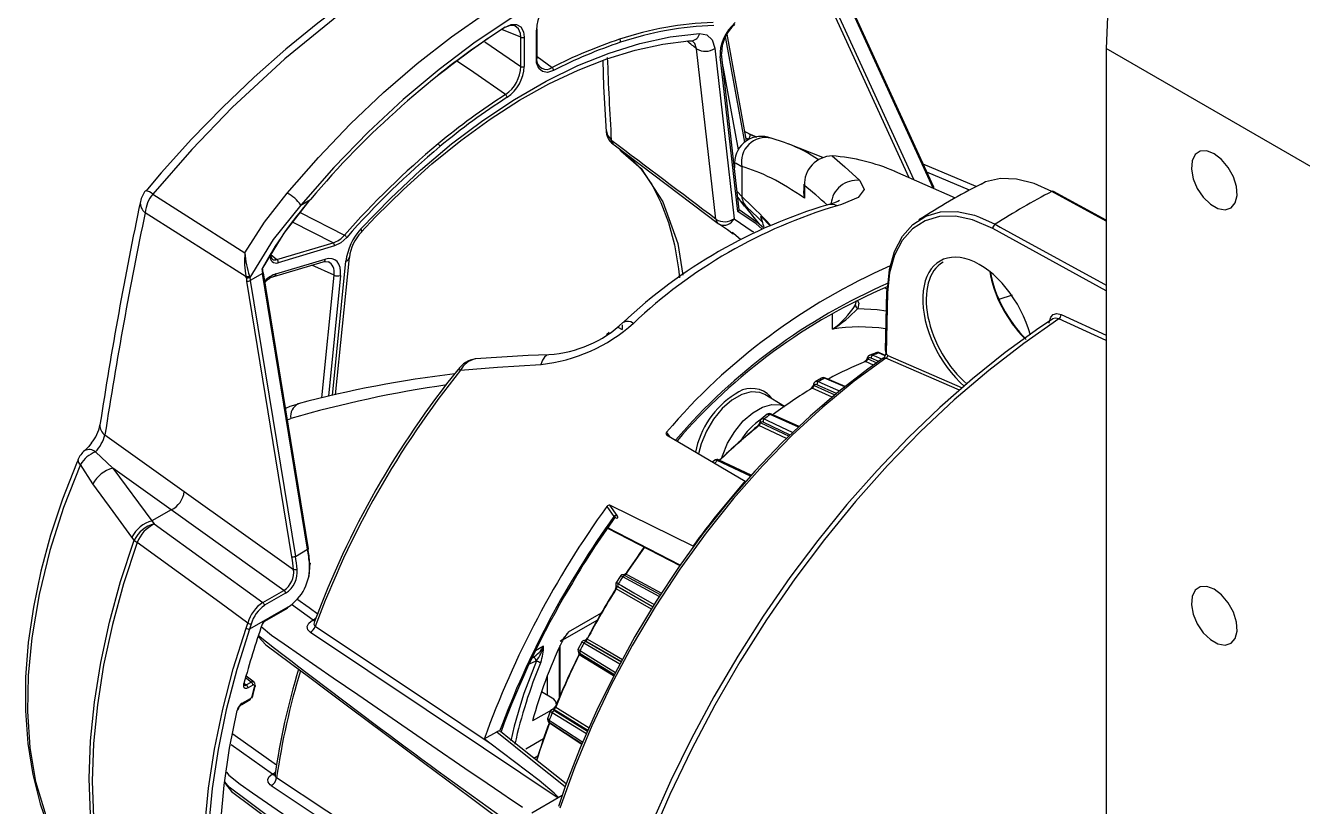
# Model space of a CAD drawing. Extents: x 6 to 134, y 1 to 99.
# Drawn here: x 10.22 to 15.44, y 83.15 to 86.35 of the extents above; entities that cross this region are included whole.
import ezdxf

# ---------------------------------------------------------------- set-up
doc = ezdxf.new("R2010")
doc.units = 0
doc.header["$MEASUREMENT"] = 0
doc.layers.add('OBJECT', color=7, linetype='CONTINUOUS')

msp = doc.modelspace()

# ---------------------------------------------------------------- linework, layer by layer
at = {"layer": 'OBJECT'}
for p, q in [((13.9311, 85.6875), (13.4833, 86.6643)), ((13.8304, 85.7258), (13.4178, 86.6256)), ((13.4305, 86.6305), (13.849, 85.7176)), ((13.9285, 85.6827), (13.4807, 86.6595)), ((12.2411, 86.3012), (12.1642, 86.3329)), ((12.1772, 86.3411), (12.1772, 86.3424)), ((12.2411, 86.1815), (12.2411, 86.3012)), ((12.2551, 86.3013), (12.2551, 86.1816)), ((12.3049, 86.2103), (12.3049, 86.33)), ((12.3078, 86.2144), (12.3078, 86.3341)), ((13.1575, 85.8712), (13.0788, 86.3037)), ((13.1642, 85.8766), (13.0847, 86.3132)), ((12.0942, 86.2828), (12.2411, 86.1815)), ((13.0392, 85.5563), (12.9603, 86.2535)), ((13.0347, 86.2557), (13.1137, 85.5585)), ((15.5196, 85.7442), (14.6357, 86.2545)), ((14.6357, 86.2545), (14.6357, 79.3869)), ((12.3078, 86.2224), (12.3691, 86.1766)), ((13.1285, 85.5879), (13.0566, 86.2225)), ((13.1345, 85.5952), (13.0623, 86.2329)), ((13.0682, 86.1812), (13.1303, 85.8398)), ((12.6113, 85.8793), (12.6133, 85.8777)), ((13.1707, 85.8844), (13.1621, 85.8884)), ((13.1805, 85.9034), (13.2044, 85.8917)), ((13.2068, 85.892), (13.1806, 85.9034)), ((12.6464, 85.8396), (12.6507, 85.8358)), ((12.6482, 85.8407), (12.6737, 85.8216)), ((13.4761, 85.8092), (13.335, 85.8645)), ((13.114, 85.7753), (13.1151, 85.7748)), ((13.1151, 85.7876), (13.1151, 85.7672)), ((14.1043, 85.6895), (13.8877, 85.7822)), ((13.1452, 85.7713), (13.1452, 85.6487)), ((14.0193, 85.6422), (13.7719, 85.7517)), ((14.0763, 85.675), (13.9028, 85.7491)), ((13.126, 85.6701), (13.1452, 85.6487)), ((13.3985, 85.6793), (13.3995, 85.6789)), ((13.3995, 85.7001), (13.3995, 85.6688)), ((13.4013, 85.6942), (13.4013, 85.6427)), ((13.9282, 85.6825), (13.9285, 85.6827)), ((14.6357, 85.5487), (14.4136, 85.6698)), ((14.6357, 85.553), (14.4205, 85.6703)), ((11.3415, 85.6143), (11.3803, 85.6367)), ((11.1172, 85.3211), (10.7047, 85.583)), ((11.3386, 85.5836), (11.5196, 85.4909)), ((13.1674, 85.5992), (13.1688, 85.6003)), ((13.2189, 85.5352), (13.1674, 85.5992)), ((11.4735, 85.4595), (11.3068, 85.5441)), ((13.0502, 85.5377), (13.0535, 85.5355)), ((14.6357, 85.2629), (14.1715, 85.5179)), ((11.2436, 85.3909), (11.4735, 85.4595)), ((13.1107, 85.4974), (13.1052, 85.5016)), ((11.2191, 85.4122), (11.2436, 85.3909)), ((11.4787, 85.4467), (11.2488, 85.3781)), ((11.2308, 85.3214), (11.4331, 85.3817)), ((11.2393, 85.3324), (11.4415, 85.3927)), ((11.4771, 85.327), (11.3857, 85.3676)), ((11.4703, 84.8354), (11.5253, 85.3843)), ((11.4834, 84.8381), (11.5397, 85.3997)), ((11.5397, 85.3997), (11.5397, 85.4002)), ((11.1179, 85.3165), (11.1172, 85.3211)), ((11.3046, 84.1743), (11.12, 85.3031)), ((11.1311, 85.3232), (11.1324, 85.3182)), ((11.1846, 85.334), (11.1344, 85.305)), ((11.1344, 85.305), (11.3189, 84.1762)), ((11.3692, 84.2053), (11.1846, 85.334)), ((11.3725, 84.2075), (11.188, 85.3362)), ((11.4268, 84.8253), (11.4771, 85.327)), ((11.5035, 85.3259), (11.454, 84.832)), ((13.7413, 85.2671), (13.73, 85.2761)), ((13.7369, 85.2611), (13.7315, 85.0209)), ((13.7412, 85.255), (13.7357, 85.0078)), ((13.6105, 85.2053), (13.6145, 85.2231)), ((14.2515, 85.2452), (14.1971, 85.2272)), ((13.5156, 85.1059), (13.5156, 85.171)), ((14.6357, 85.0601), (14.4424, 85.148)), ((14.4511, 85.1662), (14.6357, 85.0815)), ((12.5922, 85.085), (12.6032, 85.094)), ((12.6385, 85.1149), (12.6562, 85.1047)), ((12.6562, 85.1246), (12.6562, 85.1047)), ((13.6943, 85.0097), (13.6686, 85.0001)), ((13.7321, 84.9976), (13.7048, 85.0088)), ((13.7327, 84.9988), (13.7082, 85.0088)), ((13.7426, 84.998), (14.0463, 84.8661)), ((13.6843, 84.9595), (13.6513, 84.9735)), ((13.6614, 84.9842), (13.6975, 84.9689)), ((13.7056, 84.9745), (13.6738, 84.988)), ((14.0352, 84.8564), (13.7341, 84.9872)), ((13.4715, 84.9063), (13.4455, 84.8913)), ((13.5663, 84.8701), (13.4829, 84.9055)), ((13.5684, 84.8718), (13.4876, 84.9061)), ((13.3196, 84.7903), (13.2397, 84.8388)), ((13.5145, 84.8278), (13.4329, 84.8643)), ((13.4417, 84.8758), (13.5263, 84.838)), ((13.5324, 84.8432), (13.4527, 84.8789)), ((11.2863, 84.7346), (11.3, 84.7404)), ((13.2494, 84.7582), (13.2239, 84.7383)), ((13.377, 84.7053), (13.2607, 84.7572)), ((13.3799, 84.708), (13.2668, 84.7585)), ((12.8504, 84.6667), (12.8376, 84.6848)), ((13.3275, 84.6582), (13.2152, 84.7115)), ((13.2227, 84.7234), (13.3384, 84.6686)), ((13.343, 84.6729), (13.2322, 84.7255)), ((10.54, 84.6736), (10.8646, 84.4419)), ((12.8378, 84.6741), (13.1596, 84.4848)), ((10.5015, 84.6041), (10.5717, 84.5371)), ((10.4907, 84.4731), (10.4396, 84.5521)), ((10.5717, 84.5371), (10.7324, 84.3213)), ((10.8106, 84.3665), (10.5717, 84.5371)), ((13.0343, 84.5702), (13.0269, 84.5629)), ((13.1806, 84.5041), (13.0448, 84.5683)), ((13.1841, 84.5082), (13.0523, 84.5705)), ((10.8646, 84.4419), (11.3113, 84.1229)), ((10.8106, 84.3665), (10.7324, 84.3213)), ((11.2721, 84.037), (10.8106, 84.3665)), ((12.5932, 84.3808), (12.6222, 84.3396)), ((12.9458, 84.2188), (12.6056, 84.3853)), ((12.6352, 84.3432), (12.6056, 84.3853)), ((10.7324, 84.3213), (10.7417, 84.309)), ((10.7417, 84.309), (11.1857, 83.9871)), ((12.5964, 84.2924), (12.8923, 84.1394)), ((12.893, 84.1405), (12.5971, 84.2934)), ((10.6596, 84.2421), (10.6504, 84.2545)), ((11.3189, 84.1762), (11.3692, 84.2053)), ((12.6497, 84.0978), (12.63, 84.0673)), ((12.6341, 84.0544), (12.781, 83.9695)), ((12.7814, 83.97), (12.6397, 84.0519)), ((12.8078, 84.0121), (12.6581, 84.0928)), ((12.8127, 84.0195), (12.6681, 84.0974)), ((11.1857, 83.9871), (11.2721, 84.037)), ((11.2792, 84.0258), (11.1928, 83.976)), ((12.7755, 83.9603), (12.6317, 84.0435)), ((11.2878, 83.9685), (11.1316, 83.8784)), ((11.194, 83.9109), (11.2804, 83.9607)), ((11.1961, 83.9154), (11.2825, 83.9653)), ((11.3027, 83.9811), (11.3913, 83.9166)), ((12.436, 83.8676), (12.5707, 83.9454)), ((11.1174, 83.8829), (11.1242, 83.9036)), ((11.1384, 83.8993), (11.1316, 83.8784)), ((11.3913, 83.9166), (11.3892, 83.9154)), ((11.3966, 83.9094), (11.3965, 83.9082)), ((12.4134, 83.8343), (12.5534, 83.9151)), ((12.3346, 83.8091), (12.3015, 83.7899)), ((12.3982, 83.8036), (12.3982, 83.5978)), ((12.4026, 83.6082), (12.4026, 83.8131)), ((12.4916, 83.8276), (12.475, 83.7952)), ((12.6466, 83.7355), (12.499, 83.8206)), ((12.6521, 83.7455), (12.5048, 83.8304)), ((12.5098, 83.8268), (12.6517, 83.745)), ((12.2768, 83.7369), (12.3041, 83.7492)), ((12.2886, 83.7622), (12.2951, 83.766)), ((12.3041, 83.7492), (12.3047, 83.7495)), ((12.6207, 83.6868), (12.4801, 83.7736)), ((12.4846, 83.7794), (12.6239, 83.6934)), ((11.1498, 83.6618), (11.1179, 83.6863)), ((12.3488, 83.6856), (12.3488, 83.6084)), ((11.1107, 83.6557), (11.1181, 83.6502)), ((11.1383, 83.6618), (11.1149, 83.6798)), ((11.1181, 83.6502), (11.1383, 83.6618)), ((11.1454, 83.6495), (11.1252, 83.6379)), ((11.1424, 83.6045), (11.1521, 83.6426)), ((11.1451, 83.6062), (11.1562, 83.6499)), ((11.0996, 83.5707), (11.1341, 83.5907)), ((11.1017, 83.5753), (11.1357, 83.5949)), ((12.3695, 83.5964), (12.3256, 83.6218)), ((11.0995, 83.5707), (11.0996, 83.5707)), ((12.3688, 83.5487), (12.2889, 83.5026)), ((12.3627, 83.5452), (12.3498, 83.512)), ((12.5095, 83.4501), (12.3694, 83.5363)), ((12.3727, 83.5514), (12.3728, 83.5515)), ((12.5155, 83.4639), (12.3758, 83.5498)), ((12.3799, 83.5443), (12.5145, 83.4615)), ((12.4904, 83.4066), (12.3582, 83.4932)), ((12.3589, 83.4961), (12.4915, 83.4091)), ((11.2422, 83.3213), (11.0635, 83.449)), ((12.0914, 83.429), (12.1425, 83.4585)), ((12.1138, 83.4124), (12.0914, 83.429)), ((12.2622, 83.3892), (12.3346, 83.431)), ((11.0565, 83.4068), (11.2259, 83.2858)), ((12.2947, 83.3509), (12.3113, 83.3605)), ((11.2259, 83.2858), (11.2241, 83.2847)), ((11.22, 83.2384), (12.238, 82.5629)), ((12.394, 83.1883), (12.2857, 83.1258)), ((12.4104, 83.1978), (12.394, 83.1883))]:
    msp.add_line(p, q, dxfattribs=at)
at = {"layer": 'OBJECT', "flags": 128}
for points in [[(15.8293, 88.3219), (15.7192, 88.2524), (15.61, 88.1718), (15.5027, 88.0807), (15.3982, 87.9799), (15.2973, 87.8702), (15.201, 87.7527), (15.11, 87.6282), (15.0252, 87.4979), (14.9473, 87.3629), (14.8768, 87.2243), (14.8145, 87.0833), (14.7609, 86.9411), (14.7163, 86.7989), (14.6813, 86.658), (14.6561, 86.5195), (14.6408, 86.3846), (14.6357, 86.2545)], [(12.9053, 86.9225), (12.7985, 86.9333), (12.686, 86.9332), (12.5686, 86.9218), (12.4471, 86.8994), (12.3221, 86.8659), (12.1946, 86.8217), (12.0652, 86.7674), (11.9346, 86.7032), (11.8033, 86.6298), (11.672, 86.5477), (11.5416, 86.4578), (11.4109, 86.3592), (11.2802, 86.2522), (11.15, 86.137), (11.0212, 86.0139), (10.8945, 85.8836), (10.7706, 85.7464), (10.7073, 85.6709)], [(12.9224, 86.9211), (12.7484, 86.9326), (12.5604, 86.9138), (12.3613, 86.8654), (12.1522, 86.7872), (11.9354, 86.6807), (11.7147, 86.5479), (11.4947, 86.3916), (11.2753, 86.2122), (11.0609, 86.0129), (10.8952, 85.841), (10.7358, 85.6588)], [(11.2854, 85.6635), (11.413, 85.8089), (11.5447, 85.9461), (11.6798, 86.0745), (11.8175, 86.1936), (11.9573, 86.3027), (12.0985, 86.4013), (12.2403, 86.4889), (12.3822, 86.565), (12.5234, 86.6295), (12.6632, 86.6818), (12.8009, 86.7218), (12.936, 86.7492), (13.0677, 86.764), (13.1953, 86.7661)], [(13.2186, 86.6979), (13.0833, 86.6952), (12.9435, 86.678), (12.7999, 86.6464), (12.6535, 86.6005), (12.5049, 86.5407), (12.3551, 86.4672), (12.2049, 86.3804), (12.0551, 86.281), (11.9065, 86.1693), (11.7601, 86.0461), (11.6166, 85.912), (11.4768, 85.7678), (11.3415, 85.6143)], [(12.2411, 86.3012), (12.2398, 86.3166), (12.2317, 86.3361), (12.2169, 86.3472), (12.1973, 86.3486), (12.1752, 86.3404), (12.1714, 86.3381)], [(12.1772, 86.3424), (12.2018, 86.3532), (12.224, 86.3535), (12.2415, 86.3432), (12.2522, 86.3235), (12.2551, 86.3013)], [(11.5872, 85.5164), (11.7077, 85.6414), (11.8314, 85.7575), (11.9577, 85.8642), (12.0859, 85.9608), (12.2152, 86.0468), (12.3448, 86.1216), (12.4741, 86.1849), (12.6023, 86.2363), (12.7286, 86.2755), (12.8524, 86.3022), (12.9728, 86.3163)], [(12.9728, 86.3163), (13.0023, 86.3108), (13.0237, 86.2905), (13.0347, 86.2557)], [(11.5887, 85.503), (11.6473, 85.5654), (11.7613, 85.6782), (11.8778, 85.7829), (11.9962, 85.8789), (12.1158, 85.9657), (12.2359, 86.0429), (12.356, 86.11), (12.4753, 86.1668), (12.5932, 86.213), (12.7091, 86.2483), (12.8224, 86.2728), (12.9272, 86.2859), (12.9407, 86.2868)], [(12.9397, 86.2863), (12.9429, 86.2868), (12.9443, 86.2866), (12.9447, 86.2861)], [(12.9603, 86.2535), (12.9532, 86.2758), (12.944, 86.2854)], [(12.1785, 86.0666), (12.0486, 86.1563), (11.9823, 86.2021)], [(12.3749, 86.1647), (12.3508, 86.1571), (12.3298, 86.1602), (12.3143, 86.1737), (12.306, 86.1961), (12.3049, 86.2103)], [(12.5761, 86.2063), (12.58, 86.099), (12.59, 85.9143)], [(12.5901, 85.9217), (12.5952, 85.8999), (12.6113, 85.8793)], [(13.1572, 85.9151), (13.1601, 85.9137), (13.174, 85.9067), (13.1782, 85.9046), (13.1806, 85.9034)], [(13.3332, 85.8644), (13.3192, 85.8705), (13.2649, 85.8877)], [(12.6224, 85.8603), (12.7288, 85.7802), (13.0482, 85.539)], [(12.6507, 85.8358), (12.7341, 85.7632), (12.8225, 85.6271), (12.8836, 85.4563), (12.9041, 85.3271)], [(15.0777, 85.8242), (15.0473, 85.8359), (15.0201, 85.8346), (14.9992, 85.8205), (14.9869, 85.795), (14.9843, 85.761), (14.9919, 85.7221), (15.0087, 85.6826), (15.0331, 85.6466), (15.0623, 85.6182), (15.0931, 85.6004), (15.1223, 85.5951), (15.1466, 85.603), (15.1635, 85.623), (15.1711, 85.6532), (15.1685, 85.6902), (15.1561, 85.7299), (15.1352, 85.7682), (15.1081, 85.8008), (15.0777, 85.8242)], [(12.6818, 85.8155), (12.733, 85.7615), (12.7768, 85.6981), (12.8144, 85.625), (12.8454, 85.5426), (12.8696, 85.4518), (12.8866, 85.3534), (12.8899, 85.317)], [(13.1452, 85.7713), (13.1218, 85.7842), (13.1157, 85.7877)], [(13.5151, 85.8154), (13.5666, 85.7711), (13.6274, 85.7149)], [(14.4136, 85.6698), (14.3408, 85.7026), (14.2687, 85.7208), (14.2033, 85.7227), (14.1427, 85.7086), (14.1249, 85.6984)], [(10.7063, 85.6726), (10.7061, 85.6724), (10.706, 85.672)], [(13.4001, 85.6688), (13.4012, 85.6431), (13.4013, 85.6427)], [(13.6274, 85.7149), (13.6461, 85.6781), (13.6217, 85.6456), (13.5536, 85.6164), (13.5352, 85.6113)], [(10.7358, 85.6588), (10.8595, 85.5798), (11.1127, 85.4181)], [(11.1127, 85.4181), (11.193, 85.5441), (11.2854, 85.6635)], [(11.3773, 85.6349), (11.272, 85.4993), (11.1822, 85.3515)], [(13.5448, 85.6322), (13.5453, 85.6326), (13.5379, 85.6288), (13.5207, 85.6221), (13.497, 85.6154)], [(11.3415, 85.6143), (11.2287, 85.4729), (11.1324, 85.3182)], [(13.2269, 85.5172), (13.2038, 85.5368), (13.1285, 85.5879)], [(13.1341, 85.5962), (13.2086, 85.544), (13.2334, 85.5223)], [(13.1674, 85.5992), (13.1601, 85.6064), (13.1568, 85.6103)], [(13.1662, 85.5984), (13.1746, 85.589), (13.1955, 85.5602)], [(13.1663, 85.6055), (13.2095, 85.5647), (13.2308, 85.5427)], [(13.223, 85.5672), (13.223, 85.5673), (13.223, 85.5673), (13.2233, 85.5675), (13.2236, 85.5673)], [(13.2253, 85.5565), (13.2243, 85.5591), (13.223, 85.5672)], [(13.2605, 85.5308), (13.2252, 85.5658), (13.2236, 85.5673)], [(14.1715, 85.5179), (14.0894, 85.5536), (14.0196, 85.5683), (13.9542, 85.5671), (13.8947, 85.5498), (13.8432, 85.5171), (13.801, 85.4696), (13.7694, 85.4089), (13.7493, 85.3366), (13.7412, 85.255)], [(13.7413, 85.2669), (13.7494, 85.3504), (13.7698, 85.4244), (13.8021, 85.4865), (13.8452, 85.5351), (13.8979, 85.5686), (13.9587, 85.5862), (14.0258, 85.5874), (14.0972, 85.5723), (14.1179, 85.5651), (14.1814, 85.5357)], [(11.5872, 85.5164), (11.5894, 85.5108), (11.59, 85.5064), (11.5889, 85.5032), (11.5887, 85.503)], [(13.0535, 85.5355), (13.0873, 85.5143), (13.1097, 85.4964)], [(13.1137, 85.5585), (13.1876, 85.5079), (13.1924, 85.504)], [(14.1814, 85.5357), (14.2025, 85.5241), (14.2872, 85.4776), (14.6259, 85.2916), (14.6357, 85.2862)], [(11.5289, 85.4817), (11.5047, 85.4598), (11.4787, 85.4467)], [(13.1403, 85.4731), (13.1223, 85.4883), (13.1107, 85.4974)], [(11.4331, 85.3817), (11.4422, 85.3835), (11.4532, 85.3818)], [(11.182, 85.3515), (11.1821, 85.3515), (11.1836, 85.3512), (11.1852, 85.3509), (11.1857, 85.3507), (11.1853, 85.3507), (11.1838, 85.3509)], [(13.6178, 85.2256), (13.6238, 85.213), (13.6193, 85.191)], [(14.4159, 85.1472), (14.3597, 85.1098), (14.2232, 85.011), (14.0883, 84.903), (13.9555, 84.7863), (13.8254, 84.6613), (13.6984, 84.5285), (13.5751, 84.3885), (13.4561, 84.2419), (13.3417, 84.0893), (13.2324, 83.9313), (13.1287, 83.7686), (13.031, 83.6018), (12.9397, 83.4316), (12.8551, 83.2587), (12.7777, 83.0839), (12.7078, 82.9077), (12.6455, 82.731), (12.5913, 82.5545), (12.5728, 82.4865)], [(14.4424, 85.148), (14.2983, 85.0479), (14.1554, 84.9374), (14.0145, 84.8168), (13.8763, 84.6868), (13.7414, 84.5479), (13.6104, 84.4008), (13.4839, 84.2461), (13.3625, 84.0847), (13.2467, 83.9172), (13.1372, 83.7444), (13.0344, 83.5671), (12.9388, 83.3862), (12.8508, 83.2024), (12.7709, 83.0167), (12.6994, 82.8299), (12.6367, 82.6428), (12.583, 82.4564)], [(13.6193, 85.191), (13.6985, 85.1861), (13.7351, 85.1807)], [(14.403, 85.1314), (14.4035, 85.138), (14.4088, 85.1553), (14.4193, 85.1664), (14.434, 85.1702), (14.4511, 85.1662)], [(14.4424, 85.148), (14.4286, 85.1511), (14.4167, 85.148), (14.4159, 85.1471)], [(12.3559, 85.0018), (12.2718, 84.9984), (12.0556, 84.9851)], [(12.3564, 85.0018), (12.348, 84.9998), (12.3386, 84.9922), (12.3303, 84.9795), (12.3237, 84.9623)], [(13.6599, 84.9919), (13.6578, 84.9881), (13.6561, 84.984)], [(13.6696, 85.0002), (13.6637, 84.9968), (13.66, 84.9919)], [(13.6696, 85.0001), (13.6741, 85.0014), (13.6812, 84.9999)], [(13.6812, 84.9999), (13.6954, 84.9939), (13.7189, 84.9839)], [(13.7048, 85.0088), (13.697, 85.0101), (13.6934, 85.0089)], [(13.7316, 85.0209), (13.7324, 85.0144), (13.7357, 85.0078)], [(11.9841, 84.9405), (11.9847, 84.941), (11.9863, 84.9412), (11.9886, 84.9407), (11.9916, 84.9396), (11.9951, 84.9379)], [(11.9951, 84.9379), (12.1459, 84.9509), (12.3237, 84.9623)], [(13.7237, 84.9873), (13.6606, 84.9429), (13.5418, 84.8513), (13.4248, 84.7507), (13.3102, 84.6418), (13.1988, 84.5251), (13.0911, 84.4012), (12.9876, 84.2709), (12.8888, 84.1347), (12.7955, 83.9935), (12.7079, 83.8479), (12.6266, 83.6988), (12.552, 83.5469), (12.4845, 83.3931), (12.4245, 83.2382), (12.3948, 83.1528)], [(13.7341, 84.9872), (13.6045, 84.8928), (13.4767, 84.7875), (13.3514, 84.6721), (13.2295, 84.5473), (13.1118, 84.4138), (12.9989, 84.2726), (12.8916, 84.1244), (12.7906, 83.9703), (12.6965, 83.8113), (12.6099, 83.6482), (12.5314, 83.4823), (12.4615, 83.3144), (12.4005, 83.1457)], [(13.4465, 84.8915), (13.4447, 84.8906), (13.4403, 84.8853), (13.4399, 84.8841)], [(13.4465, 84.8918), (13.4465, 84.8918), (13.4522, 84.8933), (13.4589, 84.8917)], [(13.4589, 84.8917), (13.4728, 84.8855), (13.5283, 84.8606), (13.5445, 84.8534)], [(13.4829, 84.9055), (13.4755, 84.907), (13.4705, 84.9055)], [(13.2397, 84.8388), (13.2191, 84.8475), (13.1838, 84.8495), (13.1447, 84.8385), (13.1044, 84.8152), (13.0653, 84.7811), (13.0299, 84.7382), (13.0005, 84.6894), (12.9789, 84.6375), (12.9681, 84.5957)], [(13.2488, 84.8434), (13.2559, 84.8365), (13.2663, 84.8227)], [(13.4399, 84.8841), (13.4388, 84.8819), (13.4367, 84.875)], [(11.3309, 84.7997), (11.296, 84.79), (11.2785, 84.7822)], [(13.0622, 84.5776), (13.0656, 84.5883), (13.087, 84.6397), (13.1161, 84.6881), (13.1512, 84.7305), (13.1899, 84.7644), (13.2299, 84.7874), (13.2686, 84.7983), (13.3036, 84.7963), (13.3196, 84.7901)], [(13.2201, 84.7319), (13.2191, 84.7276), (13.2186, 84.7246)], [(13.2251, 84.739), (13.2215, 84.7352), (13.2203, 84.7319)], [(13.2252, 84.7389), (13.2257, 84.7397), (13.2306, 84.7406), (13.237, 84.7387)], [(13.237, 84.7387), (13.2506, 84.7323), (13.3049, 84.7065), (13.3539, 84.6833)], [(13.2607, 84.7572), (13.2536, 84.759), (13.2486, 84.7576), (13.2484, 84.7573)], [(12.8376, 84.6848), (12.8359, 84.6822), (12.8351, 84.6795), (12.8354, 84.677), (12.8367, 84.6749), (12.8378, 84.6741)], [(13.2146, 84.7117), (13.1971, 84.6998), (13.1808, 84.6817)], [(13.2322, 84.7255), (13.2279, 84.7267), (13.2247, 84.7261), (13.2227, 84.7234)], [(10.4855, 84.6407), (10.4739, 84.6255), (10.4571, 84.6093)], [(10.4302, 84.5716), (10.4233, 84.5563), (10.3663, 84.4099), (10.3176, 84.2626), (10.2778, 84.1152), (10.2473, 83.9686), (10.2264, 83.8238), (10.2156, 83.6819), (10.2151, 83.5438), (10.225, 83.4105), (10.2449, 83.284), (10.2748, 83.1635), (10.3146, 83.0492), (10.3252, 83.0261)], [(10.4396, 84.5521), (10.3709, 84.3761), (10.3146, 84.2002), (10.2702, 84.0197), (10.2402, 83.8423), (10.2261, 83.6894), (10.2236, 83.5412), (10.2333, 83.3946), (10.2553, 83.2551), (10.3266, 83.0214), (10.3783, 82.9141), (10.4286, 82.8339)], [(13.0448, 84.5683), (13.0382, 84.5704), (13.0339, 84.5697), (13.0334, 84.5689)], [(10.6504, 84.2545), (10.5734, 84.3594), (10.4907, 84.4731)], [(12.6222, 84.3396), (12.6243, 84.3349), (12.6238, 84.3325)], [(12.6242, 84.3323), (12.6251, 84.3337), (12.6278, 84.3352), (12.6291, 84.3355), (12.629, 84.3355)], [(12.6276, 84.3351), (12.6335, 84.3333), (12.6377, 84.3339), (12.6382, 84.3374), (12.6352, 84.3432)], [(10.6596, 82.5055), (10.6042, 82.6096), (10.5585, 82.7239), (10.5225, 82.8477), (10.4967, 82.9802), (10.4812, 83.1205), (10.476, 83.2678), (10.4812, 83.421), (10.4967, 83.5793), (10.5225, 83.7416), (10.5585, 83.9068), (10.6042, 84.074), (10.6596, 84.2421)], [(10.672, 84.2331), (10.6165, 84.0646), (10.5706, 83.897), (10.5346, 83.7314), (10.5088, 83.5687), (10.4932, 83.4101), (10.488, 83.2565), (10.4932, 83.1089), (10.5088, 82.9682), (10.5346, 82.8354), (10.5706, 82.7113), (10.6165, 82.5967), (10.672, 82.4923)], [(11.1242, 83.9036), (11.0093, 83.9873), (10.672, 84.2331)], [(11.378, 84.1484), (11.3737, 84.0955), (11.3723, 84.0917)], [(11.378, 84.1484), (11.379, 84.148), (11.3797, 84.1475), (11.38, 84.147), (11.3801, 84.1464), (11.3798, 84.1458), (11.3791, 84.1452), (11.3782, 84.1446), (11.3769, 84.1441)], [(12.6709, 84.1042), (12.6782, 84.1003), (12.7304, 84.0722), (12.8167, 84.0256)], [(12.6315, 84.0569), (12.6317, 84.0563), (12.6318, 84.0561)], [(12.6324, 84.0558), (12.6326, 84.0556), (12.6341, 84.0544)], [(12.6397, 84.0519), (12.6361, 84.0539), (12.6341, 84.0548), (12.6341, 84.0544)], [(12.6397, 84.0643), (12.6525, 84.0569), (12.7037, 84.0273), (12.7869, 83.9792)], [(12.6682, 84.0973), (12.6676, 84.0977), (12.6621, 84.1002), (12.6591, 84.101), (12.6565, 84.1011), (12.6534, 84.1003), (12.6504, 84.0983), (12.649, 84.0964)], [(12.6581, 84.0928), (12.6521, 84.0957), (12.6492, 84.0966), (12.6492, 84.0963)], [(12.6682, 84.0974), (12.6677, 84.0976), (12.6664, 84.0979), (12.665, 84.0979), (12.6635, 84.0975), (12.662, 84.0967), (12.6606, 84.0957), (12.6592, 84.0943), (12.6581, 84.0928)], [(15.0777, 84.0417), (15.0473, 84.0534), (15.0201, 84.0521), (14.9992, 84.038), (14.9869, 84.0125), (14.9843, 83.9785), (14.9919, 83.9396), (15.0087, 83.9), (15.0331, 83.8641), (15.0623, 83.8357), (15.0931, 83.8179), (15.1223, 83.8126), (15.1466, 83.8205), (15.1635, 83.8405), (15.1711, 83.8707), (15.1685, 83.9077), (15.1561, 83.9474), (15.1352, 83.9857), (15.1081, 84.0183), (15.0777, 84.0417)], [(11.4119, 83.9386), (11.3753, 83.9652), (11.3253, 84.0015)], [(11.2804, 83.9607), (11.2818, 83.9616), (11.286, 83.9642)], [(11.3802, 83.8663), (11.3799, 83.8665), (11.3703, 83.8764), (11.3677, 83.8895), (11.3745, 83.9035), (11.3892, 83.9154)], [(11.3913, 83.9166), (11.3953, 83.9147), (11.3979, 83.9141)], [(11.1174, 82.1561), (11.065, 82.2621), (11.0218, 82.3775), (10.9879, 82.5017), (10.9636, 82.6339), (10.9489, 82.7734), (10.944, 82.9195), (10.9489, 83.0711), (10.9636, 83.2276), (10.9879, 83.3879), (11.0218, 83.5512), (11.065, 83.7165), (11.1174, 83.8829)], [(11.1316, 83.8784), (11.0795, 83.7127), (11.0365, 83.5481), (11.0027, 83.3855), (10.9785, 83.2258), (10.9639, 83.07), (10.959, 82.9189), (10.9639, 82.7735), (10.9785, 82.6345), (11.0027, 82.5029), (11.0365, 82.3792), (11.0795, 82.2643), (11.1316, 82.1588)], [(11.1668, 83.8488), (11.1981, 83.8149), (11.2985, 83.7397), (11.3784, 83.6801), (11.4455, 83.6299), (11.5491, 83.5525), (11.6818, 83.4534), (11.8434, 83.3327), (12.0341, 83.1902), (12.2537, 83.0262)], [(11.1791, 83.8887), (11.2219, 83.8538), (11.2728, 83.8188), (11.4742, 83.6798), (11.575, 83.6104), (11.6759, 83.541), (11.8778, 83.4023), (12.0127, 83.3099), (12.1029, 83.2484), (12.1632, 83.2073), (12.2035, 83.18), (12.2305, 83.1618), (12.2486, 83.1497)], [(11.3802, 83.8663), (12.0888, 83.3923), (12.394, 83.1883)], [(12.1138, 83.4124), (12.0753, 83.4381), (11.9214, 83.5409), (11.4003, 83.8891)], [(12.4762, 83.7964), (12.4759, 83.7961), (12.4783, 83.7939), (12.4836, 83.7905)], [(12.4836, 83.7905), (12.4828, 83.7887), (12.4823, 83.7869), (12.4821, 83.7851), (12.4822, 83.7834), (12.4826, 83.7819), (12.4833, 83.7807), (12.4842, 83.7797), (12.4846, 83.7794)], [(12.4836, 83.7905), (12.4962, 83.7827), (12.5466, 83.7515), (12.628, 83.7013)], [(12.499, 83.8206), (12.4933, 83.824), (12.491, 83.8259), (12.4912, 83.826)], [(12.5022, 83.8316), (12.5016, 83.8315), (12.5014, 83.8315)], [(12.5102, 83.8399), (12.5094, 83.8382), (12.507, 83.8351), (12.5048, 83.833), (12.503, 83.8319), (12.5022, 83.8316), (12.5022, 83.8316)], [(12.5048, 83.8304), (12.503, 83.8311), (12.5026, 83.8312)], [(12.5048, 83.8304), (12.5044, 83.8302), (12.506, 83.8291), (12.5098, 83.8268)], [(12.5058, 83.831), (12.5051, 83.8307), (12.5048, 83.8304)], [(12.513, 83.838), (12.5202, 83.8338), (12.5714, 83.8043), (12.6571, 83.7549)], [(12.3047, 83.7495), (12.2542, 83.6151), (12.2395, 83.5696)], [(12.3041, 83.7492), (12.3028, 83.7525), (12.3012, 83.7556), (12.2993, 83.7584), (12.2972, 83.7608), (12.2951, 83.7625), (12.2931, 83.7634), (12.2912, 83.7637), (12.2911, 83.7636)], [(12.4794, 83.7846), (12.4793, 83.7847), (12.4795, 83.7839), (12.4794, 83.7818), (12.4788, 83.779), (12.4775, 83.7757), (12.4774, 83.7756)], [(12.4813, 83.7817), (12.4819, 83.7812), (12.4847, 83.7794)], [(11.1252, 83.6379), (11.1193, 83.6356), (11.114, 83.636), (11.11, 83.6389), (11.1078, 83.6439), (11.1075, 83.6506), (11.1085, 83.6556)], [(11.1105, 83.6495), (11.1106, 83.6496), (11.1103, 83.6519), (11.1107, 83.6555), (11.1112, 83.6571)], [(11.1521, 83.6426), (11.1525, 83.6455), (11.1521, 83.6479), (11.151, 83.6497), (11.1492, 83.6505), (11.147, 83.6503), (11.1454, 83.6495)], [(11.1526, 83.6472), (11.1543, 83.6457), (11.1547, 83.6443), (11.154, 83.6432), (11.1521, 83.6426)], [(11.1336, 83.5904), (11.1336, 83.5904), (11.1351, 83.5921), (11.1357, 83.5949)], [(11.0812, 82.4328), (11.0497, 82.5511), (11.0271, 82.6768), (11.0134, 82.8092), (11.0089, 82.9477), (11.0134, 83.0915), (11.0271, 83.2397), (11.0497, 83.3915), (11.0812, 83.5461)], [(12.2395, 83.5696), (12.2141, 83.4809), (12.1998, 83.4221)], [(12.3694, 83.5363), (12.364, 83.5403), (12.3621, 83.5431), (12.3625, 83.5436)], [(12.3728, 83.5515), (12.3707, 83.5507), (12.3689, 83.5501)], [(12.3758, 83.5498), (12.375, 83.5488), (12.3763, 83.5469), (12.3799, 83.5443)], [(12.3771, 83.5511), (12.3762, 83.5505), (12.3758, 83.5498)], [(12.3838, 83.5593), (12.3908, 83.5549), (12.4413, 83.5239), (12.5205, 83.4752)], [(12.3508, 83.5132), (12.3503, 83.5124), (12.3524, 83.5093), (12.3574, 83.5054)], [(12.3574, 83.5054), (12.3568, 83.5036), (12.3566, 83.5018), (12.3566, 83.5002), (12.357, 83.4987), (12.3576, 83.4974), (12.3585, 83.4964), (12.3589, 83.4961)], [(12.3574, 83.5054), (12.3699, 83.4972), (12.4197, 83.4645), (12.4944, 83.4156)], [(12.3589, 83.4962), (12.3586, 83.4947), (12.3582, 83.4932)], [(12.1547, 83.4612), (12.1481, 83.4609), (12.1425, 83.4585)], [(12.1425, 83.4585), (12.2889, 83.3413), (12.4231, 83.2341)], [(12.4273, 83.2454), (12.1955, 83.4299), (12.1584, 83.4598)], [(12.394, 83.1883), (12.3942, 83.1885), (12.3943, 83.1889), (12.3942, 83.1899), (12.3918, 83.1936), (12.3782, 83.2071), (12.3164, 83.2585), (12.1138, 83.4124)], [(11.0367, 83.2938), (11.0473, 83.2812), (11.0929, 83.244), (11.1438, 83.2089), (11.3452, 83.07)], [(11.22, 83.2384), (11.2157, 83.2417), (11.2077, 83.2521), (11.2065, 83.2637), (11.2122, 83.275), (11.2241, 83.2847)], [(11.2356, 83.2833), (11.2356, 83.2831), (11.2347, 83.2804)], [(12.259, 82.5952), (12.2203, 82.6209), (12.0658, 82.7234), (11.4475, 83.1337), (11.2423, 83.2698)], [(11.0271, 83.2518), (11.0574, 83.2147), (11.143, 83.1497), (11.221, 83.0914), (11.2901, 83.0398), (11.3506, 82.9946), (11.4047, 82.9542), (11.4558, 82.9161), (11.5194, 82.8686), (11.5777, 82.825), (11.6332, 82.7835), (11.7116, 82.725), (11.8196, 82.6443), (11.9573, 82.5414), (12.1247, 82.4163)], [(12.1142, 82.4425), (11.3514, 83.0061), (11.2751, 83.0625), (11.1989, 83.1189), (11.1226, 83.1752), (11.0477, 83.2321), (11.0297, 83.2533)]]:
    msp.add_lwpolyline(points, dxfattribs=at)
at = {"layer": 'OBJECT'}
for centre, radius, start, end in [((12.4626, 86.325), 0.1577, 120.3816, 178.1585), ((13.0712, 85.0229), 1.3395, 91.8512, 108.5666), ((13.0742, 85.0156), 1.3341, 91.8512, 108.5667), ((13.2147, 86.2365), 0.1524, 129.685, 181.3277), ((14.1861, 83.2709), 3.6701, 123.1861, 139.8619), ((13.8615, 83.6962), 3.1362, 122.6078, 128.6573), ((12.248, 86.315), 0.0154, 243.3946, 297.3334), ((12.303, 86.3345), 0.00481, 292.8268, 355.8507), ((12.3033, 86.3338), 0.00454, 4.1159, 53.1995), ((12.9357, 86.3245), 0.0381, 277.7323, 347.5149), ((13.2311, 84.5136), 1.8731, 108.2418, 117.3987), ((13.2334, 84.5085), 1.8655, 108.2417, 117.3988), ((12.6362, 86.2823), 0.0134, 351.2589, 50.476), ((12.9959, 86.3114), 0.068, 238.4026, 304.9006), ((12.303, 86.2148), 0.00481, 292.8268, 355.8507), ((12.3464, 86.2102), 0.0406, 178.7466, 304.0697), ((13.0507, 86.2325), 0.0116, 300.2679, 1.2754), ((12.0976, 86.1852), 0.1436, 304.2884, 358.5146), ((12.0949, 86.1877), 0.1603, 304.2185, 357.8203), ((12.248, 86.1953), 0.0154, 243.3946, 297.3334), ((12.36, 86.1648), 0.0149, 359.7407, 52.4276), ((13.6925, 83.7144), 2.7973, 122.7677, 129.7746), ((13.6929, 83.7125), 2.786, 122.7676, 129.7746), ((12.1688, 86.0534), 0.0163, 6.0777, 53.7694), ((12.6582, 85.9188), 0.0676, 177.8647, 234.99), ((12.6305, 85.8785), 0.0192, 177.6086, 234.3406), ((12.6378, 85.8794), 0.0245, 183.9902, 231.1608), ((13.2246, 85.7863), 0.1089, 68.4241, 179.2669), ((13.2429, 85.7906), 0.0995, 77.2259, 191.1877), ((13.1546, 85.9048), 0.026, 308.4353, 357.0001), ((14.1206, 83.2052), 3.4626, 129.8281, 138.6912), ((14.1194, 83.2052), 3.4487, 129.8282, 138.6911), ((11.8919, 85.8483), 0.0195, 16.1959, 55.6204), ((13.1584, 85.3795), 0.5161, 54.4353, 70.1595), ((13.5176, 85.699), 0.1164, 91.2391, 182.3652), ((13.4569, 85.0308), 0.7867, 66.3926, 85.7572), ((10.7829, 85.6084), 0.1, 140.0654, 168.1659), ((10.7028, 85.6267), 0.046, 44.2729, 85.6739), ((13.4877, 85.6674), 0.0899, 164.0472, 195.9525), ((13.4106, 85.7002), 0.0111, 180.716, 213.2531), ((13.6163, 85.6087), 0.1068, 84.0344, 174.114), ((15.3362, 83.3058), 2.6834, 116.8515, 123.1257), ((13.9264, 85.6869), 0.00469, 296.3714, 7.0305), ((15.8318, 82.945), 3.0718, 117.4956, 122.499), ((14.4175, 85.6636), 0.00732, 65.5716, 122.213), ((27.5099, 82.1103), 17.1888, 168.18785, 171.28678), ((10.7335, 85.6224), 0.0488, 172.4067, 233.8375), ((10.8401, 85.5717), 0.1359, 140.1558, 175.2293), ((12.4804, 84.6601), 1.471, 138.4021, 151.9639), ((11.2056, 85.5161), 0.1676, 35.8675, 61.594), ((13.3006, 85.77), 0.2123, 216.0164, 231.6015), ((12.9562, 85.4706), 0.2441, 34.8574, 41.1295), ((13.2122, 85.6547), 0.0673, 185.1391, 227.0098), ((12.8558, 85.3725), 0.3854, 36.04, 41.2462), ((13.5108, 85.5609), 0.056, 64.1475, 103.6631), ((14.0856, 83.6241), 2.0762, 106.4504, 133.3667), ((14.1259, 83.6256), 2.0717, 106.5663, 133.4284), ((13.1255, 85.5963), 0.00893, 289.3318, 352.9051), ((14.3553, 85.8484), 1.1661, 193.9492, 196.0523), ((11.7633, 85.3533), 0.24, 137.187, 172.5847), ((13.0748, 85.6142), 0.068, 238.4031, 304.9003), ((13.0635, 85.5579), 0.0243, 183.7002, 231.0703), ((13.0784, 85.5789), 0.05, 232.8867, 240.2141), ((13.072, 85.5773), 0.0458, 246.1662, 335.6315), ((14.1943, 85.517), 0.0228, 124.6079, 177.8096), ((11.4399, 85.5585), 0.1045, 288.7258, 319.6951), ((11.4659, 85.449), 0.013, 349.7967, 54.0679), ((11.5036, 85.4654), 0.0301, 32.8692, 57.8413), ((11.7048, 85.3849), 0.1653, 134.5589, 174.6966), ((11.4404, 85.3845), 0.3293, 174.1518, 191.096), ((11.4916, 85.442), 0.3796, 183.6151, 198.2348), ((11.2363, 85.4081), 0.0187, 175.1789, 292.9775), ((11.2407, 85.402), 0.0253, 168.8881, 288.6592), ((11.236, 85.3804), 0.013, 349.7971, 54.0675), ((11.4285, 85.394), 0.0131, 290.7145, 354.4143), ((11.5197, 85.4039), 0.0204, 285.8173, 348.141), ((14.7732, 83.0366), 2.5423, 113.668, 139.5835), ((11.1179, 85.3635), 0.0424, 269.0225, 288.078), ((11.1213, 85.3507), 0.0343, 264.4511, 288.8771), ((11.1223, 85.3406), 0.0376, 266.5574, 288.7725), ((11.1841, 85.3384), 0.00444, 276.6108, 330.4385), ((11.1863, 85.3352), 0.00201, 31.7563, 99.5862), ((11.255, 85.2435), 0.0815, 107.237, 139.4928), ((11.2261, 85.3337), 0.0132, 291.7806, 354.3423), ((11.4916, 85.3588), 0.0349, 245.4316, 289.7809), ((14.7032, 83.0848), 2.4086, 113.4689, 139.3841), ((14.6734, 83.1055), 2.3662, 113.1642, 139.2767), ((13.7441, 85.2602), 0.00726, 112.7885, 172.8528), ((13.7439, 85.2615), 0.00706, 183.3375, 247.6709), ((13.3081, 85.3991), 0.3592, 305.2942, 327.343), ((13.6256, 85.2047), 0.0151, 177.8787, 245.1489), ((13.2441, 85.5423), 0.514, 301.8868, 316.8771), ((14.4298, 85.1651), 0.0213, 306.1968, 2.7894), ((12.2549, 85.6269), 0.6682, 275.9178, 311.9761), ((12.3277, 85.4844), 0.4826, 273.4099, 313.3769), ((12.6784, 85.0999), 0.0382, 52.3088, 119.4784), ((13.6305, 84.4024), 0.7128, 81.6948, 99.2729), ((13.6662, 84.9892), 0.00694, 156.2789, 226.4054), ((13.6873, 84.9879), 0.0135, 117.0713, 179.6094), ((14.1444, 83.7963), 1.2897, 109.9289, 111.0495), ((13.7004, 84.9951), 0.0156, 60.2685, 116.6912), ((13.7065, 85.0046), 0.00453, 69.1669, 112.6386), ((13.7069, 85.0103), 0.0285, 306.3946, 357.1557), ((13.7221, 85.0055), 0.0219, 303.2659, 339.9016), ((13.95, 85.1513), 0.2579, 213.8062, 216.4725), ((14.836, 82.6352), 3.6671, 141.0498, 159.6703), ((14.8771, 82.6104), 3.7045, 141.0762, 159.8067), ((12.0665, 84.8892), 0.0961, 96.8904, 148.2809), ((12.0708, 84.9022), 0.0837, 100.4705, 154.7792), ((14.1907, 83.6263), 1.4512, 111.82, 118.4511), ((13.6392, 84.9893), 0.0176, 297.9843, 342.8545), ((13.6492, 84.969), 0.00504, 64.759, 110.3036), ((13.6443, 84.988), 0.0161, 295.9144, 335.2657), ((13.6605, 84.9858), 0.00476, 201.6128, 250.8291), ((13.6658, 84.9781), 0.00756, 125.4046, 154.6929), ((13.6696, 84.9796), 0.00941, 63.2699, 150.8618), ((13.7288, 84.978), 0.0106, 59.8968, 118.4435), ((12.5202, 80.3248), 4.6315, 96.8142, 104.882), ((13.4665, 84.8801), 0.0138, 123.2512, 184.9586), ((14.3249, 83.4194), 1.7081, 119.5327, 120.462), ((13.4794, 84.8929), 0.0153, 57.9623, 125.431), ((13.4858, 84.9012), 0.0052, 69.736, 123.9389), ((12.588, 80.3061), 4.6176, 98.0828, 106.1972), ((13.3172, 84.5299), 0.3692, 122.7276, 168.6613), ((13.1852, 84.7532), 0.1104, 54.8272, 127.7304), ((14.4086, 83.2462), 1.8895, 121.0903, 126.8614), ((13.4178, 84.8809), 0.0198, 303.6542, 346.8237), ((13.4308, 84.8604), 0.00446, 61.51, 116.6096), ((13.423, 84.8792), 0.0179, 303.5497, 339.7521), ((13.4409, 84.8767), 0.00383, 185.9346, 252.7662), ((13.4469, 84.8815), 0.00768, 159.1559, 227.2416), ((13.4454, 84.8712), 0.0059, 128.1994, 161.7134), ((13.4486, 84.8725), 0.00764, 57.3133, 153.908), ((11.358, 84.749), 0.0586, 117.7258, 188.4504), ((13.3798, 84.5027), 0.2811, 122.8725, 148.824), ((13.2281, 84.7297), 0.00835, 164.7536, 228.8757), ((13.2454, 84.7282), 0.0135, 128.3313, 191.5137), ((14.5811, 83.0419), 2.1646, 127.5896, 128.3832), ((13.2585, 84.7451), 0.0156, 58.0374, 129.9772), ((13.2648, 84.7528), 0.00603, 71.022, 133.2315), ((10.36, 84.743), 0.1619, 320.7922, 349.6743), ((10.5633, 84.7109), 0.044, 175.72, 238.0034), ((14.6838, 82.8919), 2.3383, 128.908, 134.2192), ((14.6686, 82.901), 2.3219, 128.9061, 134.0498), ((13.2139, 84.7091), 0.0037, 136.3383, 198.5808), ((13.1983, 84.7276), 0.0205, 308.7985, 351.4925), ((13.2131, 84.7083), 0.00385, 56.3878, 119.3593), ((13.2032, 84.7258), 0.0187, 310.0539, 344.8618), ((13.2229, 84.7248), 0.00423, 183.0868, 247.0485), ((13.2255, 84.7201), 0.00437, 130.9122, 169.8405), ((10.3798, 84.7169), 0.1659, 317.171, 344.8881), ((10.5214, 84.5325), 0.1, 129.943, 156.8526), ((10.4512, 84.5706), 0.0218, 176.5817, 237.8393), ((10.5492, 84.4845), 0.1288, 111.7115, 148.2879), ((10.4754, 84.5728), 0.0407, 50.1301, 116.5066), ((13.0437, 84.5571), 0.0159, 56.9956, 130.5352), ((10.6027, 84.4146), 0.1264, 104.2097, 152.4362), ((14.8544, 82.7318), 2.5783, 134.5779, 134.8926), ((13.0501, 84.5641), 0.00675, 71.3795, 142.1126), ((15.9581, 82.0163), 3.7317, 138.5845, 143.8263), ((10.7671, 84.4546), 0.0984, 296.3083, 352.5434), ((15.7273, 82.1201), 3.8643, 144.1964, 160.2026), ((12.6024, 84.375), 0.0108, 72.5349, 147.5956), ((10.7639, 84.199), 0.1263, 104.403, 153.9109), ((15.6532, 82.1628), 3.7317, 144.315, 159.6388), ((15.1571, 82.4941), 3.1299, 143.8773, 150.1917), ((12.631, 84.3331), 0.0109, 67.7221, 143.7564), ((10.7731, 84.1867), 0.1263, 104.4127, 153.9879), ((10.8039, 84.182), 0.1414, 116.1109, 158.8548), ((10.7365, 84.3346), 0.1203, 230.249, 237.5669), ((11.3686, 84.2097), 0.00444, 276.6118, 330.4404), ((15.162, 82.4499), 2.9917, 143.8469, 146.4344), ((15.1794, 82.4397), 3.0104, 143.8816, 146.4337), ((11.3068, 84.2118), 0.0376, 266.5583, 288.772), ((11.2216, 84.1119), 0.0904, 303.9628, 6.9596), ((11.2247, 84.112), 0.1019, 302.3424, 6.6827), ((11.1839, 84.1317), 0.1935, 302.4779, 3.6584), ((11.3169, 84.1497), 0.0274, 258.2442, 289.2018), ((12.6554, 84.1122), 0.0141, 294.154, 331.6018), ((12.6616, 84.109), 0.0105, 280.6487, 333.0061), ((12.6669, 84.0988), 0.00674, 53.2208, 81.6884), ((15.4158, 82.2737), 3.4645, 149.155, 160.0445), ((12.6169, 84.0543), 0.0151, 321.6339, 6.338), ((12.6392, 84.063), 0.00993, 146.221, 227.2204), ((12.6301, 84.0551), 0.0133, 44.1357, 85.3463), ((12.62, 84.0516), 0.0142, 325.2376, 6.3318), ((12.6373, 84.0581), 0.00584, 200.4227, 237.6055), ((12.6352, 84.0538), 0.0012, 151.7867, 211.4802), ((12.6468, 84.0581), 0.00946, 139.0833, 221.2884), ((15.2585, 82.3908), 3.1079, 146.7963, 147.4202), ((11.2638, 84.0238), 0.0156, 7.5448, 57.7649), ((15.2162, 82.4143), 3.0566, 147.7871, 152.2129), ((15.2323, 82.405), 3.0737, 147.7871, 152.2129), ((12.6316, 84.0467), 0.00339, 211.898, 243.878), ((12.6259, 84.0352), 0.0101, 55.3705, 74.1098), ((11.2631, 83.8657), 0.144, 122.5126, 164.7336), ((11.272, 83.8621), 0.1387, 124.8127, 164.4209), ((11.1774, 83.9739), 0.0156, 7.5448, 57.7649), ((11.2775, 83.9648), 0.00494, 305.0876, 6.2246), ((11.2831, 83.9678), 0.00468, 308.5077, 8.5816), ((14.4757, 82.7534), 3.486, 160.8131, 165.0007), ((11.1411, 83.9341), 0.0349, 241.0634, 265.5802), ((11.2123, 83.8897), 0.0304, 122.1905, 162.081), ((11.1839, 83.9012), 0.00224, 255.0138, 323.6067), ((11.2038, 83.8949), 0.0187, 121.8782, 164.5591), ((11.1912, 83.9149), 0.00491, 303.8992, 6.3443), ((11.3987, 83.9308), 0.0181, 238.4672, 270.4638), ((11.3748, 83.9516), 0.0387, 295.0804, 319.2352), ((11.4095, 83.9007), 0.0147, 144.8397, 231.4889), ((11.1334, 83.9089), 0.0306, 238.2984, 266.5647), ((30.5653, 108.8047), 31.605, 232.13939, 234.56932), ((11.3599, 83.9044), 0.0432, 298.0481, 339.3455), ((12.3477, 83.9123), 0.099, 303.7102, 333.1794), ((12.7234, 83.6487), 0.3613, 142.715, 150.7242), ((14.2035, 82.9781), 1.9851, 154.7329, 164.6775), ((12.2378, 83.8587), 0.1088, 298.4744, 332.8394), ((12.1746, 83.8521), 0.1657, 321.7067, 344.9308), ((12.0852, 83.819), 0.2496, 342.2219, 357.7253), ((12.4864, 83.7919), 0.0115, 156.4967, 243.4995), ((15.2554, 82.3906), 3.1053, 152.5796, 153.2041), ((12.4996, 83.8222), 0.00955, 71.263, 155.9057), ((12.5079, 83.8175), 0.00946, 78.705, 160.9191), ((12.5031, 83.8258), 0.00585, 62.4155, 98.837), ((12.5008, 83.8433), 0.0133, 292.1957, 336.2329), ((12.5102, 83.8365), 0.00329, 55.7196, 88.6881), ((12.5175, 83.8473), 0.0103, 226.1915, 244.4847), ((14.1618, 82.9752), 1.9927, 157.3447, 167.4493), ((12.3361, 83.807), 0.0655, 241.3317, 258.3713), ((15.1341, 82.4548), 2.965, 153.5549, 158.0713), ((15.1497, 82.4458), 2.9816, 153.5549, 158.0713), ((12.4826, 83.7796), 0.00646, 217.4735, 247.2195), ((12.4703, 83.7795), 0.0114, 328.9374, 9.7331), ((14.0869, 82.8735), 2.8805, 163.0188, 171.9329), ((14.1556, 82.8509), 2.9433, 163.0749, 171.8161), ((11.1086, 83.6583), 0.00274, 267.3432, 334.463), ((11.1139, 83.6547), 0.00619, 236.4199, 313.3732), ((11.1099, 83.6372), 0.0154, 2.6051, 57.3949), ((11.1438, 83.6532), 0.0102, 55.2588, 122.7553), ((11.13, 83.6488), 0.0154, 2.6051, 57.3947), ((11.1439, 83.6523), 0.011, 0.0929, 58.3961), ((11.1271, 83.6082), 0.0158, 302.8682, 346.2287), ((11.1233, 83.6114), 0.0226, 318.4113, 351.8467), ((11.1271, 83.5357), 0.0471, 122.7255, 167.185), ((11.0811, 83.5491), 0.003, 272.2009, 339.4696), ((11.1163, 83.5425), 0.0327, 120.8864, 170.1268), ((11.0972, 83.5746), 0.00455, 302.0991, 9.2131), ((15.0916, 82.4623), 2.9264, 158.4696, 159.1189), ((12.3711, 83.5412), 0.00912, 103.2273, 164.6134), ((12.372, 83.5413), 0.00934, 65.7626, 108.5543), ((12.38, 83.5333), 0.0111, 90.6765, 163.9575), ((12.3645, 83.567), 0.0176, 297.7937, 342.5909), ((12.3745, 83.5465), 0.00527, 60.1684, 108.1375), ((12.3688, 83.5647), 0.016, 301.3385, 340.1363), ((12.3828, 83.5603), 0.00202, 65.9761, 133.551), ((12.3851, 83.563), 0.00395, 198.4055, 250.3448), ((14.9249, 82.536), 2.7406, 159.485, 162.9215), ((14.9405, 82.527), 2.7572, 159.4853, 162.8467), ((12.3645, 83.5095), 0.0145, 164.7021, 247.4634), ((12.3594, 83.4967), 0.00372, 193.8252, 250.4567), ((11.1995, 83.2766), 0.0434, 298.2842, 351.0015), ((11.233, 83.2983), 0.0162, 236.7263, 279.8341), ((11.2092, 83.3207), 0.0388, 295.5415, 317.6206), ((11.2353, 83.301), 0.0179, 238.373, 271.6614), ((11.2492, 83.2815), 0.0136, 172.1456, 239.5772)]:
    msp.add_arc(centre, radius, start, end, dxfattribs=at)
for centre, major_axis, ratio, start_param, end_param in [((13.1379, 86.2808), (0.0584, 0.0996), 0.577768, 1.031955, 2.484686), ((-9.9931, 102.2788), (32.2584, -24.4969), 0.038203, 0.80853, 0.810221), ((23.395, 77.0544), (-8.6282, 14.9683), 0.435073, 0.689274, 0.716294), ((13.1816, 84.731), (8.4025, -6.3995), 0.05409, 1.628901, 1.679598), ((14.7461, 82.0834), (-1.8008, 3.6781), 0.229586, 5.893384, 6.086386), ((14.5789, 82.3486), (-1.714, 3.5313), 0.23222, 5.765074, 5.827045), ((13.8707, 83.4718), (-1.1587, 2.3666), 0.229586, 5.646817, 5.753647), ((21.1205, 75.7611), (-5.4545, 16.6635), 0.560082, 0.77104, 0.835488), ((14.1129, 85.1031), (-0.1541, 0.2834), 0.590791, 4.330405, 8.431535), ((11.4221, 85.2903), (0.0584, 0.0996), 0.576929, 5.384463, 6.837193), ((11.408, 85.2984), (0.0506, 0.0811), 0.590446, 5.402151, 6.366113), ((14.12, 85.107), (-0.1491, 0.2747), 0.591211, 0.015552, 2.157348), ((11.4286, 85.2584), (-0.161, 0.4919), 0.560082, 1.272872, 1.299921), ((11.4364, 85.2609), (-0.1561, 0.4831), 0.559424, 1.274988, 1.302037), ((11.4866, 85.2899), (-0.1561, 0.4831), 0.559424, 1.266139, 1.302037), ((11.4945, 85.2924), (-0.161, 0.4919), 0.560082, 1.27231, 1.299921), ((11.2205, 85.2301), (0.0579, 0.0994), 0.581622, 0.555338, 1.111974), ((14.3779, 85.2558), (-0.163, 0.2667), 0.563044, 0.925796, 1.970463), ((14.3849, 85.2602), (-0.168, 0.2754), 0.563496, 0.955427, 1.976627), ((11.074, 84.2514), (-0.1547, 0.4726), 0.560082, 4.31505, 4.441514), ((11.0081, 84.2173), (-0.1547, 0.4726), 0.560082, 4.333255, 4.441514), ((11.016, 84.2198), (-0.1597, 0.4813), 0.560728, 4.331127, 4.439386), ((11.0662, 84.2488), (-0.1597, 0.4813), 0.560728, 4.312922, 4.439386), ((11.2822, 84.0877), (0.076, 0.1298), 0.57857, 3.935175, 3.984778), ((12.3264, 83.5724), (0.06, 0.0009), 0.567125, 6.274759, 7.042704), ((12.3264, 83.5724), (0.06, 0.0009), 0.567125, 5.489361, 5.886643)]:
    msp.add_ellipse(centre, major_axis=major_axis, ratio=ratio, start_param=start_param, end_param=end_param, dxfattribs=at)

doc.saveas('drawing.dxf')
